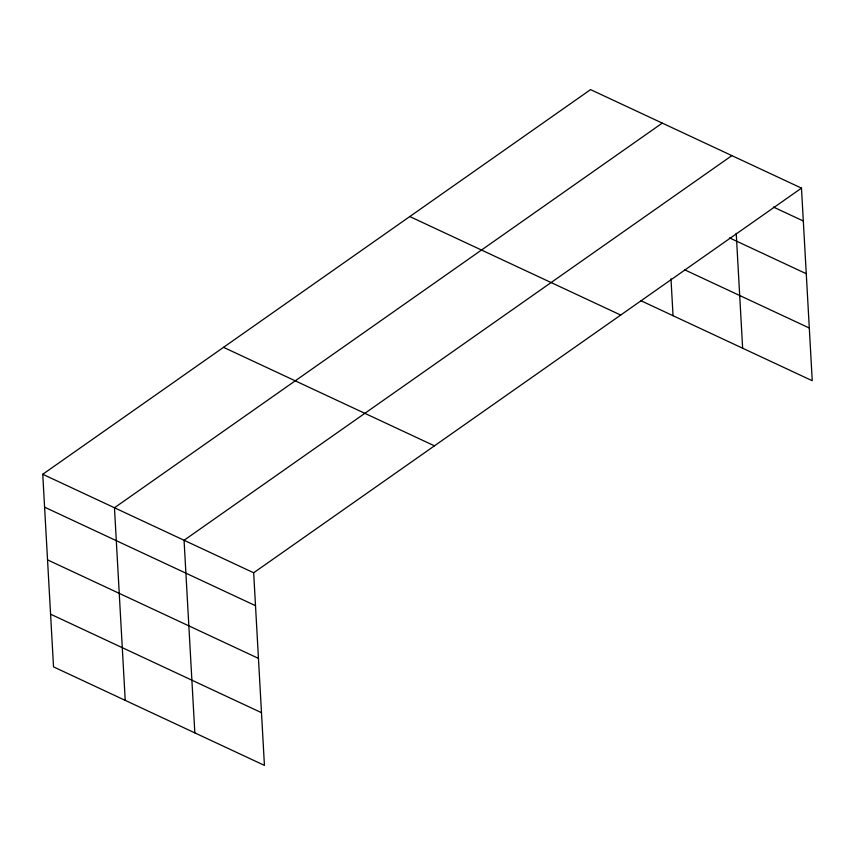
<?xml version="1.0" encoding="UTF-8"?>
<svg xmlns="http://www.w3.org/2000/svg" width="855" height="855" viewBox="0 0 855 855"><rect width="100%" height="100%" fill="white"/><g stroke="black" fill="none" stroke-linecap="round" stroke-linejoin="round"><path stroke-width="1.28" d="M801.477 188.121L253.668 572.775L264.43 765.385L53.523 666.879L42.75 474.269L590.57 89.615L801.477 188.121L812.25 380.732L640.78 300.639M662.272 123.109L114.463 507.763L125.225 700.373M731.88 155.61L184.06 540.274L194.833 732.885M773.315 207.006L803.326 221.018M729.465 237.85L806.265 273.718M684.502 269.731L809.3 328.021M409.791 216.55L620.698 315.057M223.529 347.333L434.447 445.84M42.75 474.269L253.668 572.775M44.588 507.165L255.506 605.682M47.538 559.875L258.456 658.382M50.573 614.179L261.491 712.685M736.219 233.308L742.642 348.22M670.983 278.816L673.045 315.709"/></g></svg>
